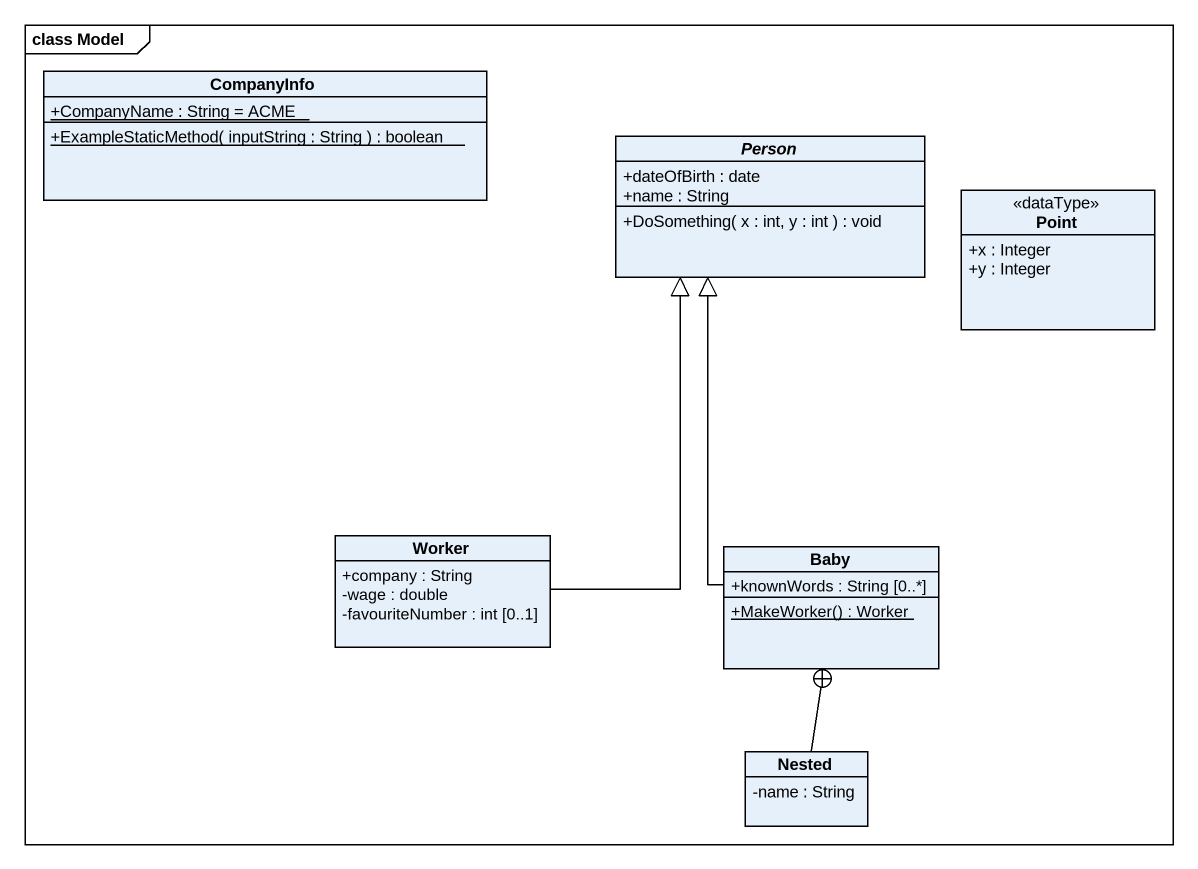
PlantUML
@startuml
mainframe class Model
hide circle
hide empty members
skinparam classAttributeIconSize 0
class CompanyInfo {
  {static} +CompanyName : String = ACME
  {static} +ExampleStaticMethod( inputString : String ) : boolean
}
abstract class "Person" as Person_ {
  +dateOfBirth : date
  +name : String
  +DoSomething( x : int, y : int ) : void
}
class Point <<dataType>> {
  +x : Integer
  +y : Integer
}
class Worker {
  +company : String
  -wage : double
  -favouriteNumber : int [0..1]
}
class Baby {
  +knownWords : String [0..*]
  {static} +MakeWorker() : Worker
}
class Nested {
  -name : String
}
Worker -up-|> Person_
Baby -up-|> Person_
Nested -up-+ Baby
@enduml
